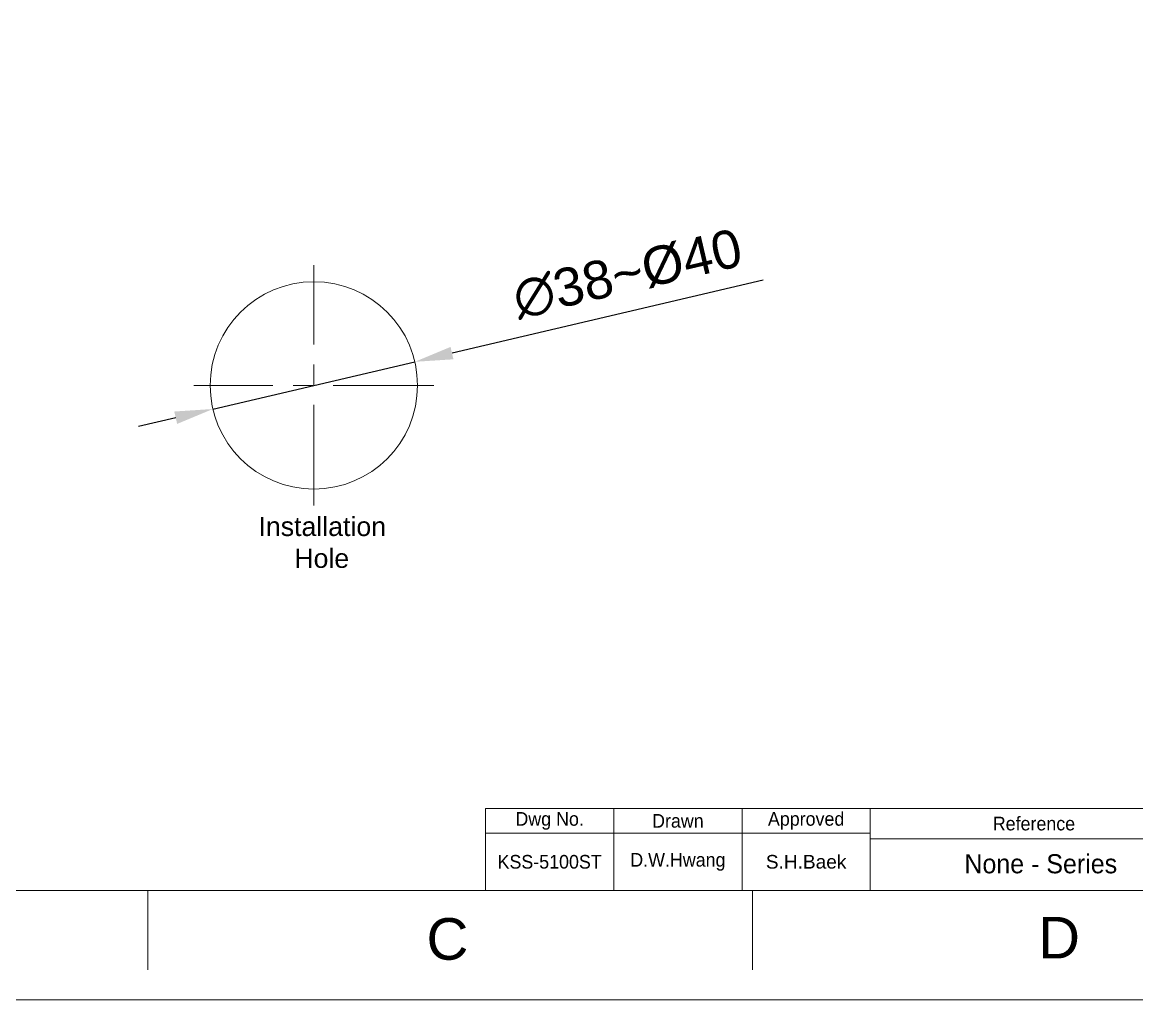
# Model space of a CAD drawing. Header units: inches. Extents: x 6332 to 6926, y -3179 to -2339.
# Drawn here: x 6550.3 to 6754.5, y -3179.1 to -3000 of the extents above; entities that cross this region are included whole.
import ezdxf

# ---------------------------------------------------------------- set-up
doc = ezdxf.new("R2010")
doc.units = ezdxf.units.IN
doc.header["$LTSCALE"] = 4.84
doc.header["$MEASUREMENT"] = 0
doc.header["$PDMODE"] = 3
doc.header["$PDSIZE"] = 0.3125
doc.linetypes.add('CENTERX2', pattern=[20.32, 12.7, -2.54, 2.54, -2.54])
doc.layers.get('0').update_dxf_attribs({"linetype": 'CONTINUOUS', "lineweight": 13})
doc.layers.get('Defpoints').update_dxf_attribs({"color": 3, "linetype": 'CONTINUOUS'})
doc.layers.add('CENTER', color=1, linetype='CENTERX2', lineweight=15)
doc.layers.add('TEXT', color=2, linetype='CONTINUOUS', lineweight=13)
doc.styles.add('ROMANS', font='Gulim.ttf')
doc.styles.get("Standard").update_dxf_attribs({"font": 'arial.ttf'})
doc.dimstyles.new('DIMSTYLE_1', dxfattribs={"dimtxt": 7, "dimasz": 7, "dimexe": 1, "dimexo": 1, "dimgap": 3, "dimtad": 1, "dimdec": 1, "dimdsep": 46, "dimtxsty": 'Standard', "dimcen": 0, "dimclrd": 3, "dimclre": 3, "dimclrt": 4, "dimadec": 1, "dimazin": 0, "dimtp": 0.3, "dimtm": 0.3, "dimtfac": 1, "dimtdec": 1, "dimtofl": 0, "dimtmove": 0, "dimatfit": 3, "dimfxl": 1, "dimtolj": 1, "dimtzin": 0, "dimarcsym": 0})
doc.dimstyles.new('사본(2) DIMSTYLE_1', dxfattribs={"dimtxt": 7, "dimasz": 7, "dimexe": 1, "dimexo": 1, "dimgap": 3, "dimtad": 1, "dimtih": 1, "dimtoh": 1, "dimdec": 1, "dimdsep": 46, "dimtxsty": 'Standard', "dimcen": 0, "dimclrd": 3, "dimclre": 3, "dimclrt": 4, "dimadec": 1, "dimazin": 0, "dimtp": 0.3, "dimtm": 0.3, "dimtfac": 1, "dimtdec": 1, "dimtofl": 0, "dimtmove": 0, "dimatfit": 3, "dimfxl": 1, "dimtolj": 1, "dimtzin": 0, "dimarcsym": 0})

# ---------------------------------------------------------------- blocks, each defined once
blk = doc.blocks.new('*D28')
at = {"color": 3, "lineweight": -2, "transparency": 16777216}
for p, q in [((6686.05, -3047.3), (6629.05, -3060.63)), ((6585.23, -3070.88), (6622.23, -3062.23)), ((6578.41, -3072.47), (6571.6, -3074.07))]:
    blk.add_line(p, q, dxfattribs=at)
at = {"color": 3, "transparency": 16777216}
for points in [[(6628.78, -3059.5), (6629.31, -3061.77), (6622.23, -3062.23)], [(6578.15, -3071.34), (6578.68, -3073.61), (6585.23, -3070.88)]]:
    blk.add_solid(points, dxfattribs=at)
at = {"layer": 'Defpoints', "color": 0, "transparency": 16777216}
for p in [(6622.23, -3062.23), (6585.23, -3070.88)]:
    blk.add_point(p, dxfattribs=at)
at = {"color": 4, "transparency": 16777216, "insert": (6661.23, -3046.15), "char_height": 7, "attachment_point": 5, "rotation": 13.1635}
blk.add_mtext('\\A1;∅38~%%C40', dxfattribs=at)
blk = doc.blocks.new('*D32')
at = {"color": 3, "lineweight": -2, "transparency": 16777216}
for start, end in [(266.04152, 267.72846), (268.17547, 269.86243)]:
    blk.add_arc((6807.54, 244.3), 2915.49, start, end, dxfattribs=at)
at = {"color": 3, "transparency": 16777216}
for points in [[(6606.19, -2665.4), (6606.35, -2663.07), (6599.29, -2663.74)], [(6800.54, -2670.02), (6800.54, -2672.35), (6807.54, -2671.19)]]:
    blk.add_solid(points, dxfattribs=at)
at = {"layer": 'Defpoints', "color": 0, "transparency": 16777216}
for p in [(6601.81, -2628.62), (6807.54, -2629.43), (6668.64, -2667.88), (6596.35, -2704.86), (6807.54, -3136.73)]:
    blk.add_point(p, dxfattribs=at)
at = {"color": 4, "transparency": 16777216, "insert": (6703.35, -2669.33), "char_height": 7, "attachment_point": 5}
blk.add_mtext('\\A1;4.1°', dxfattribs=at)

msp = doc.modelspace()

# ---------------------------------------------------------------- linework, layer by layer
for p, q in [((6635.19, -3144.1), (6905.69, -3144.1)), ((6635.19, -3144.1), (6635.19, -3159.1)), ((6658.69, -3144.1), (6658.69, -3159.1)), ((6682.19, -3159.1), (6682.19, -3144.1)), ((6705.69, -3159.1), (6705.69, -3144.1)), ((6705.69, -3148.6), (6635.19, -3148.6)), ((6705.69, -3149.6), (6845.69, -3149.6))]:
    msp.add_line(p, q)
at = {"linetype": 'Continuous'}
msp.add_line((6905.69, -3159.1), (6351.69, -3159.1), dxfattribs=at)
at = {"color": 7, "linetype": 'Continuous'}
for p, q in [((6573.29, -3159.11), (6573.29, -3173.64)), ((6684.09, -3159.11), (6684.09, -3173.64)), ((6331.69, -3179.1), (6925.69, -3179.1))]:
    msp.add_line(p, q, dxfattribs=at)
msp.add_circle((6603.73, -3066.55), 19)
at = {"layer": 'CENTER', "ltscale": 0.3}
for p, q in [((6603.73, -3088.55), (6603.73, -3044.55)), ((6625.73, -3066.55), (6581.73, -3066.55))]:
    msp.add_line(p, q, dxfattribs=at)

# ---------------------------------------------------------------- texts
at = {"char_height": 7.62, "attachment_point": 5}
for s, insert in [('C', (6628.21, -3168.02)), ('D', (6740.29, -3167.74))]:
    msp.add_mtext_dynamic_manual_height_columns(s, width=10, gutter_width=12.5, heights=[0], dxfattribs=dict(at, insert=insert))
at = {"layer": 'TEXT', "insert": (6590.82, -3090.65), "char_height": 3.5, "attachment_point": 1}
msp.add_mtext_dynamic_manual_height_columns('\\pi2.76978;Installation \\P\\pi9.33049;Hole', width=28.1224, gutter_width=12.5, heights=[0], dxfattribs=at)
at = {"layer": 'TEXT', "attachment_point": 5, "style": 'ROMANS'}
for s, width, insert, char_height in [('Dwg No.', 23.5, (6646.94, -3146.35), 2.5), ('Approved', 23.5, (6693.94, -3146.35), 2.5), ('Drawn', 23.5, (6670.44, -3146.35), 2.5), ('Reference', 60, (6735.69, -3146.85), 2.5), ('KSS-5100ST', 23.5, (6646.94, -3153.85), 2.5), ('D.W.Hwang', 23.5, (6670.44, -3153.85), 2.5), ('{\\fArial|b0|i0|c0|p34;S.H.Baek}', 23.5, (6693.94, -3153.85), 2.5), ('None - Series', 60, (6736.94, -3154.22), 3.5)]:
    msp.add_mtext_dynamic_manual_height_columns(s, width=width, gutter_width=12.5, heights=[0], dxfattribs=dict(at, insert=insert, char_height=char_height))

# ---------------------------------------------------------------- dimensions: what is measured, and where the dimension line sits
at = {"color": 6}
dim = msp.add_angular_dim_2l(base=(6668.64, -2667.88), line1=((6807.54, -2629.43), (6807.54, -3136.73)), line2=((6596.35, -2704.86), (6601.81, -2628.62)), dimstyle='사본(2) DIMSTYLE_1', dxfattribs=at)
dim.commit()
dim.dimension.update_dxf_attribs({"geometry": '*D32', "text_midpoint": (6703.35, -2669.33)})
dim = msp.add_diameter_dim_2p(p1=(6585.23, -3070.88), p2=(6622.23, -3062.23), text='<>~%%C40', dimstyle='DIMSTYLE_1', override={"dimtofl": 1}, dxfattribs=at)
dim.commit()
dim.dimension.update_dxf_attribs({"geometry": '*D28', "text_midpoint": (6662.78, -3052.74), "dimtype": 163})

doc.saveas('drawing.dxf')
